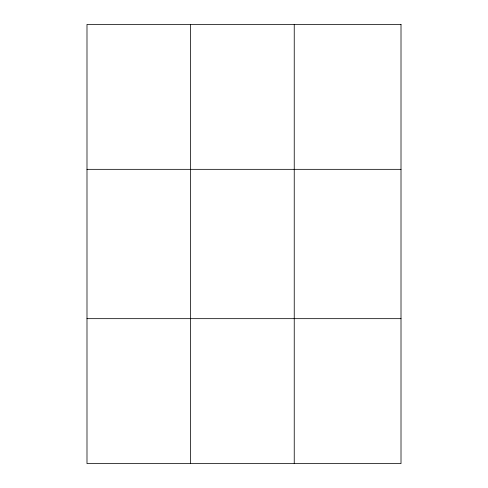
<?xml version="1.0" encoding="UTF-8"?>
<svg xmlns="http://www.w3.org/2000/svg" width="488" height="488" viewBox="0 0 488 488"><rect width="100%" height="100%" fill="white"/><g stroke="black" fill="none" stroke-linecap="round" stroke-linejoin="round"><path stroke-width="0.73" d="M190.619 463.6L190.619 24.4M294.24 463.6L294.24 24.4M86.992 169.336L401.008 169.336M86.992 318.664L401.008 318.664M401.008 24.4L401.008 463.6L86.992 463.6L86.992 24.4L401.008 24.4"/></g></svg>
